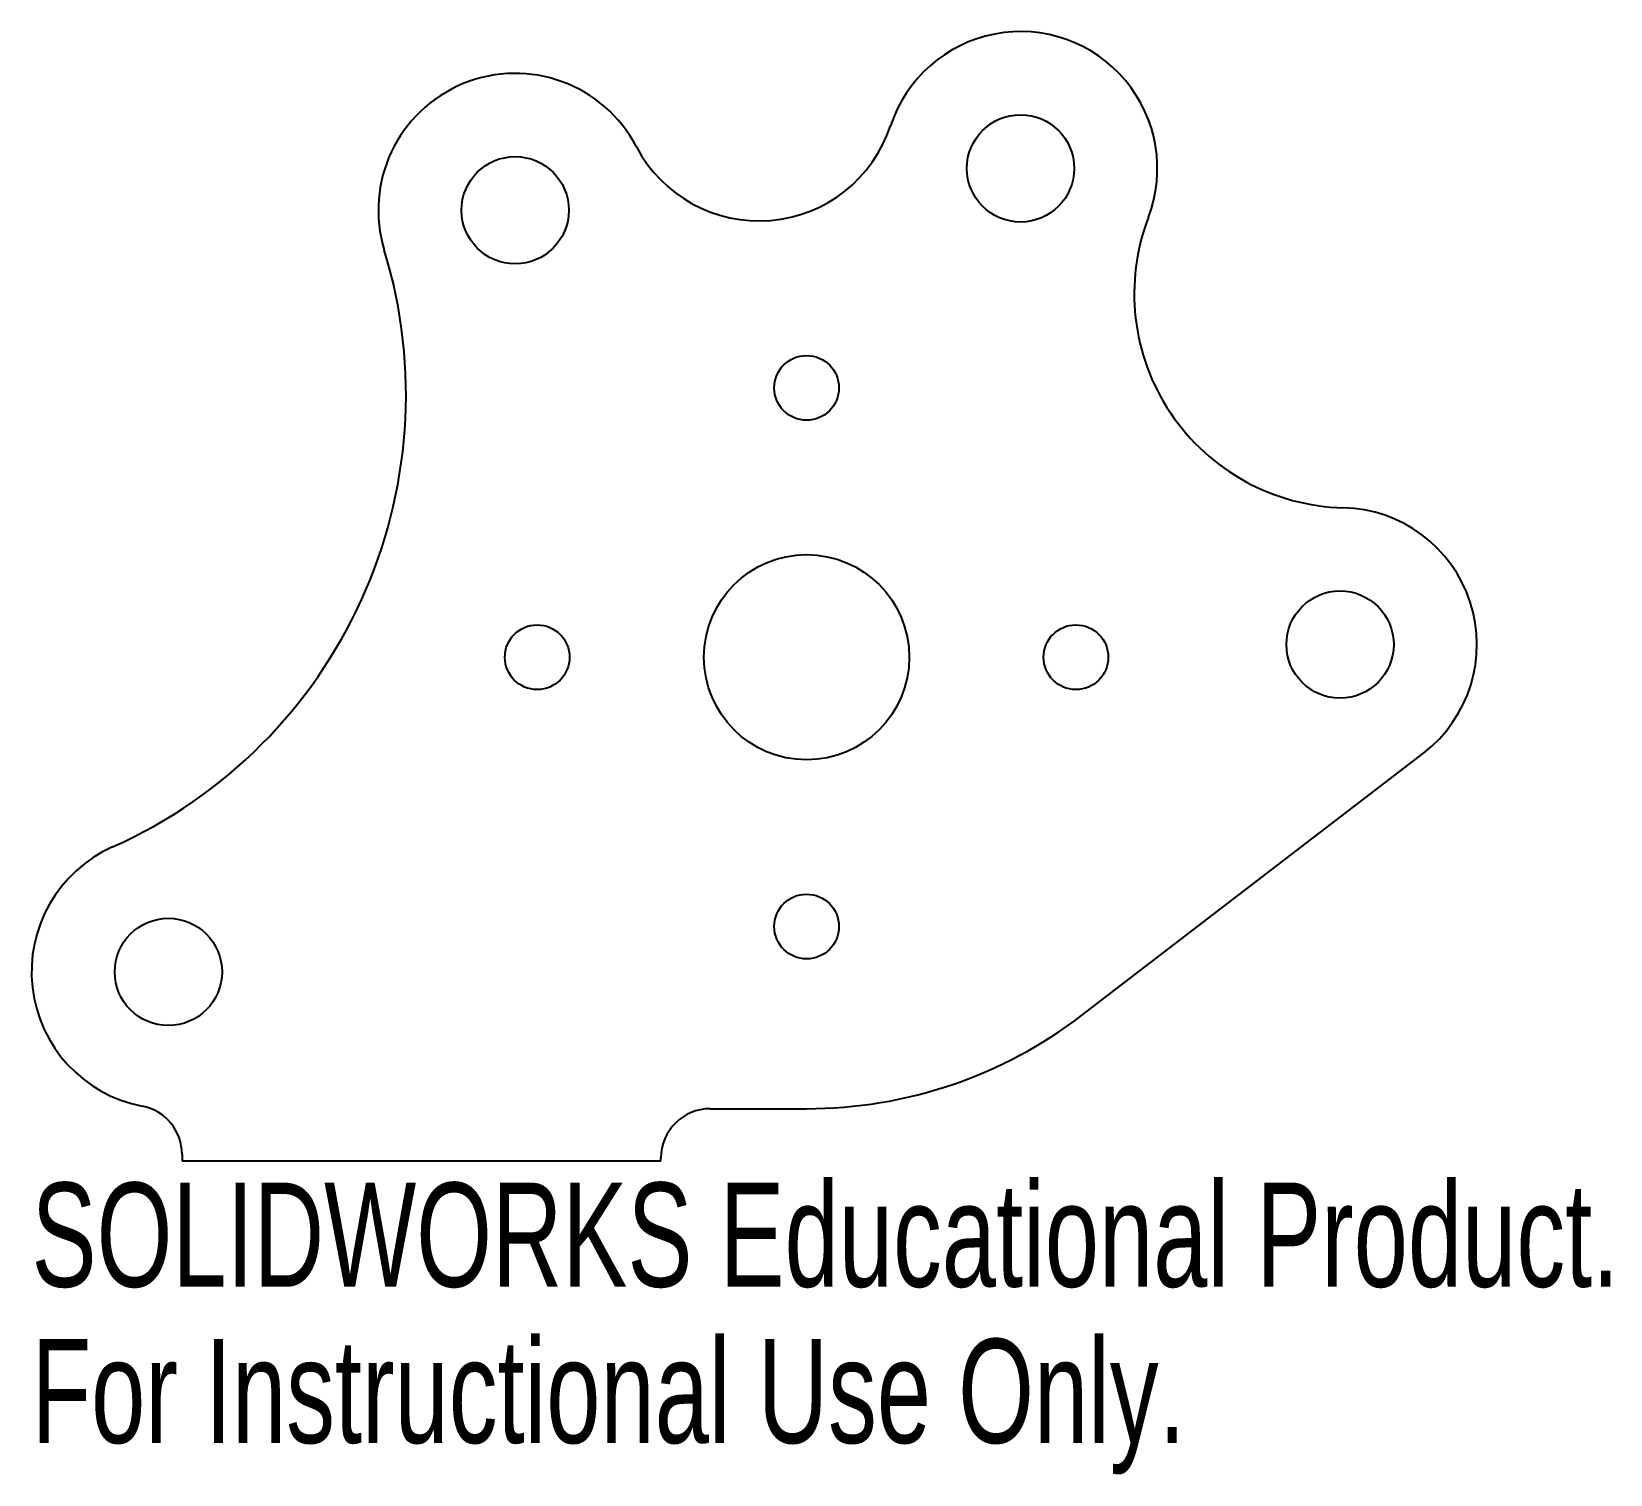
# Model space of a CAD drawing. Header units: inches. Extents: x -3.48 to -0.59, y -3.07 to -0.44.
import ezdxf

# ---------------------------------------------------------------- set-up
doc = ezdxf.new("R2010")
doc.units = ezdxf.units.IN
doc.header["$MEASUREMENT"] = 0
doc.styles.add('SLDTEXTSTYLE0', font='TXT', dxfattribs={"width": 0.7})

msp = doc.modelspace()

# ---------------------------------------------------------------- linework, layer by layer
at = {"color": 7, "linetype": 'Continuous', "lineweight": 25}
for p, q in [((-1.5589, -2.2361), (-0.9342, -1.7567)), ((-2.2371, -2.4066), (-2.0611, -2.4066)), ((-3.2021, -2.4903), (-3.2021, -2.5016)), ((-3.2021, -2.5016), (-2.3271, -2.5016)), ((-2.3271, -2.5016), (-2.3271, -2.4966))]:
    msp.add_line(p, q, dxfattribs=at)
for centre, radius in [((-1.6702, -0.6884), 0.098), ((-2.5935, -0.7648), 0.098), ((-2.0611, -1.0894), 0.0591), ((-2.0611, -1.5816), 0.1875), ((-1.0864, -1.5584), 0.098), ((-2.5533, -1.5816), 0.0591), ((-1.569, -1.5816), 0.0591), ((-2.0611, -2.0737), 0.0591), ((-3.2271, -2.1566), 0.098)]:
    msp.add_circle(centre, radius, dxfattribs=at)
for centre, radius, start, end in [((-1.6702, -0.6884), 0.25, 339.066, 161.8169), ((-2.5935, -0.7648), 0.25, 27.641, 196.9871), ((-2.148, -0.5314), 0.2529, 207.641, 341.8169), ((-1.0714, -0.9174), 0.3911, 159.066, 268.6564), ((-3.6979, -1.1021), 0.9048, 294.065, 16.9871), ((-1.0864, -1.5584), 0.25, 307.5, 88.6564), ((-3.2271, -2.1566), 0.25, 114.065, 258.9786), ((-2.0611, -1.5816), 0.825, 270, 307.5), ((-3.2921, -2.4903), 0.09, 0, 78.9786), ((-2.2371, -2.4966), 0.09, 90, 180)]:
    msp.add_arc(centre, radius, start, end, dxfattribs=at)

# ---------------------------------------------------------------- texts
at = {"color": 7, "linetype": 'Continuous', "char_height": 0.1903, "attachment_point": 1, "style": 'SLDTEXTSTYLE0'}
for s, insert in [('SOLIDWORKS Educational Product.', (-3.4771, -2.5417)), ('For Instructional Use Only.', (-3.4771, -2.8272))]:
    msp.add_mtext(s, dxfattribs=dict(at, insert=insert))

doc.saveas('drawing.dxf')
